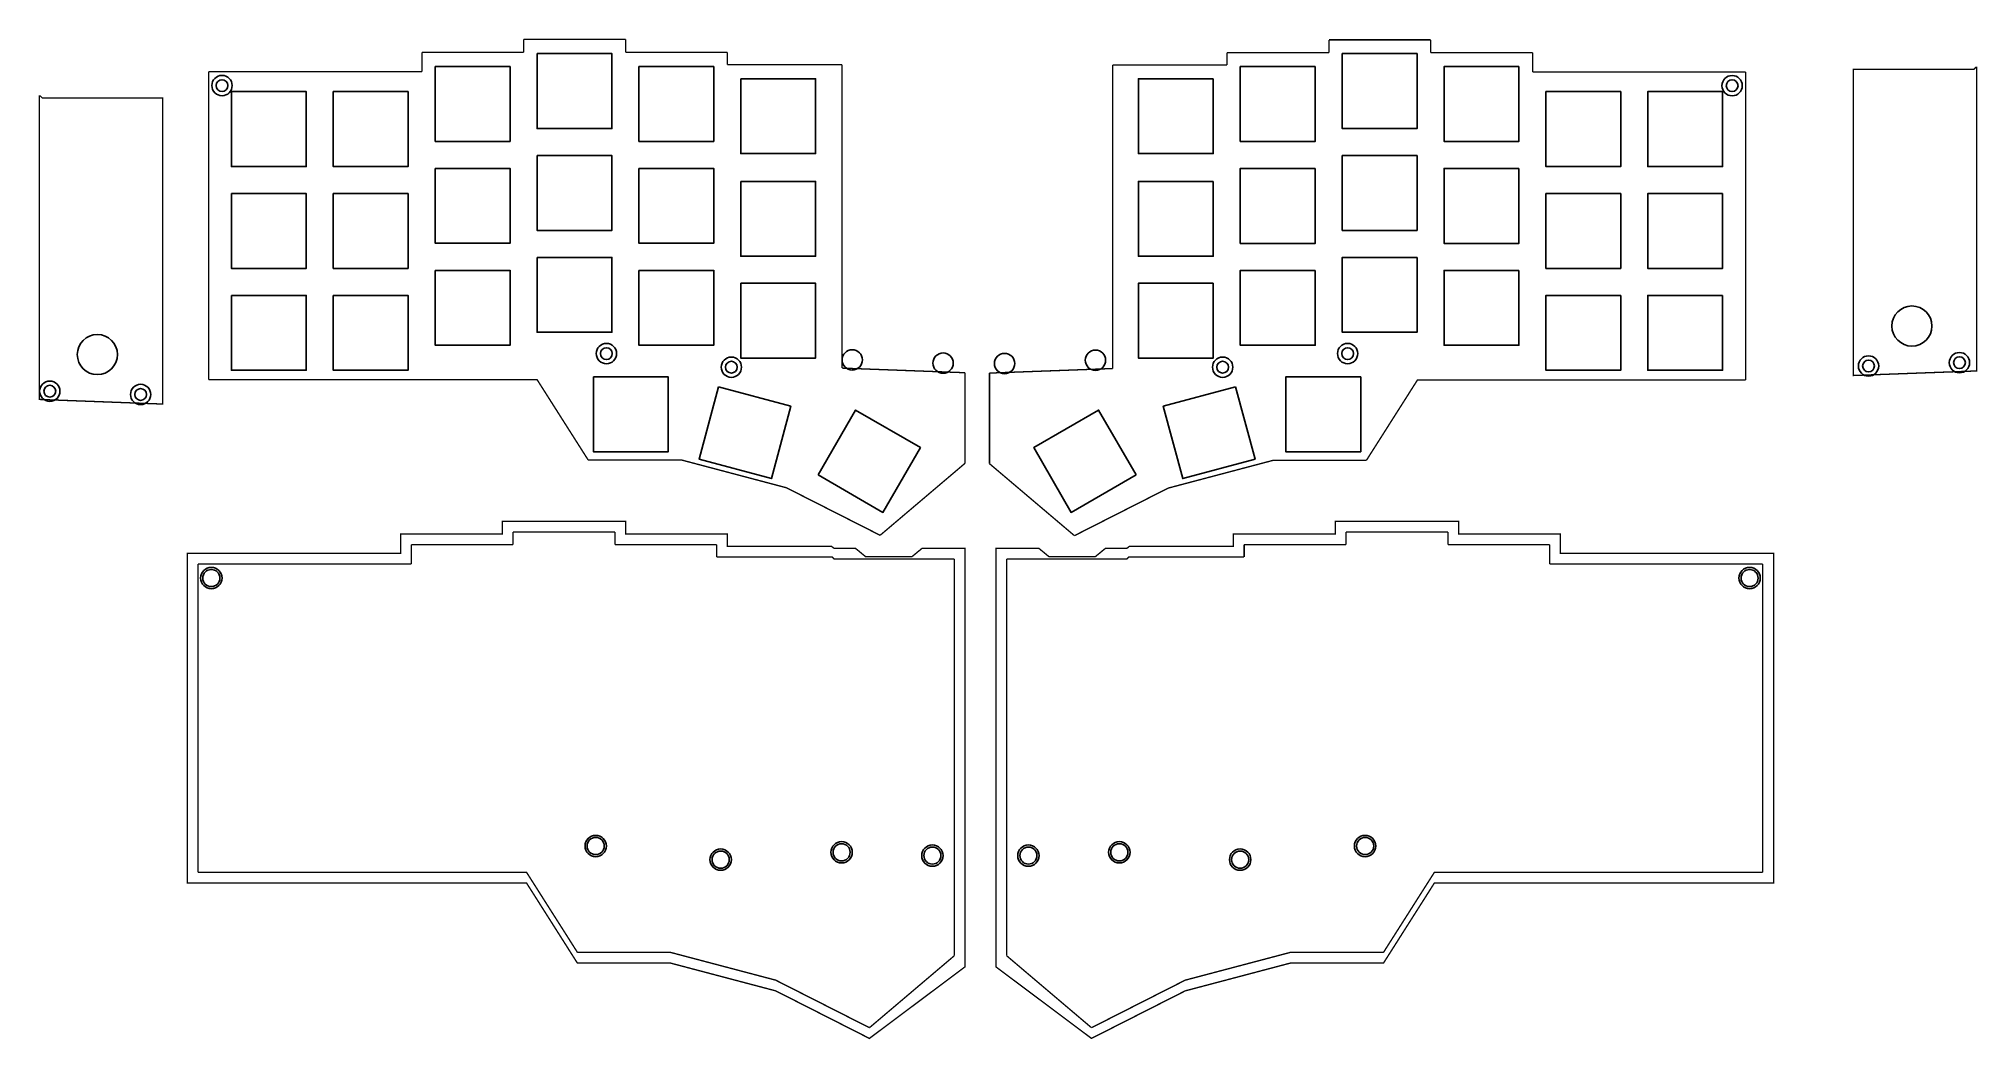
# Model space of a CAD drawing. Header units: millimetres. Extents: x -28 to 335, y -68 to 119.
import ezdxf

# ---------------------------------------------------------------- set-up
doc = ezdxf.new("R2010")
doc.units = ezdxf.units.MM
for name, color, linetype, true_color in [('BoardOutLine', 7, 'Continuous', 0xff00ff), ('BottomSilkLayer', 7, 'Continuous', 0x66cc33), ('Multi-Layer', 7, 'Continuous', 0xc0c0c0), ('TopSilkLayer', 7, 'Continuous', 0xffcc00)]:
    doc.layers.add(name, color=color, linetype=linetype, true_color=true_color)

msp = doc.modelspace()

# ---------------------------------------------------------------- linework, layer by layer
at = {"layer": 'BoardOutLine', "const_width": 0.254}
for points in [[(43.76, 116.54), (62.81, 116.54)], [(43.76, 112.94), (43.76, 116.54)], [(62.81, 118.95), (81.85, 118.95)], [(62.81, 116.54), (62.81, 118.95)], [(81.85, 118.95), (81.85, 116.54)], [(81.85, 116.54), (100.9, 116.54)], [(100.9, 116.54), (100.9, 114.25)], [(194.32, 116.47), (194.32, 114.18)], [(213.37, 116.47), (194.32, 116.47)], [(213.37, 118.88), (213.37, 116.47)], [(232.41, 118.88), (213.37, 118.88)], [(232.41, 116.47), (232.41, 118.88)], [(251.46, 116.47), (232.41, 116.47)], [(251.46, 112.86), (251.46, 116.47)], [(3.91, 55.32), (3.91, 112.94)], [(43.76, 112.94), (3.91, 112.94)], [(100.9, 114.25), (122.3, 114.25)], [(122.3, 114.25), (122.3, 57.5)], [(194.32, 114.18), (172.92, 114.18)], [(172.92, 114.18), (172.92, 57.42)], [(251.46, 112.86), (291.32, 112.86)], [(291.32, 55.25), (291.32, 112.86)], [(74.84, 40.34), (65.31, 55.32), (3.91, 55.32)], [(122.3, 57.5), (145.32, 56.64)], [(145.32, 56.64), (145.32, 39.7)], [(172.92, 57.42), (149.9, 56.57)], [(149.9, 56.57), (149.9, 39.63)], [(220.39, 40.27), (229.91, 55.25), (291.32, 55.25)], [(129.45, 26.24), (111.92, 35.13), (92.23, 40.34), (74.84, 40.34)], [(165.78, 26.17), (183.3, 35.06), (202.99, 40.27), (220.39, 40.27)], [(145.32, 39.7), (129.45, 26.24)], [(149.9, 39.63), (165.78, 26.17)], [(60.81, 24.46), (60.81, 26.88)], [(60.81, 26.88), (79.85, 26.88)], [(79.85, 26.88), (79.85, 24.46)], [(216.57, 26.88), (216.57, 24.46)], [(235.61, 26.88), (216.57, 26.88)], [(235.61, 24.46), (235.61, 26.88)], [(41.76, 24.46), (60.81, 24.46)], [(41.76, 20.86), (41.76, 24.46)], [(79.85, 24.46), (98.9, 24.46)], [(98.9, 24.46), (98.9, 22.18)], [(103.19, 22.18), (98.9, 22.18)], [(103.19, 22.18), (120.46, 22.18), (120.64, 22), (120.84, 21.8), (143.32, 21.8)], [(143.32, 21.8), (143.32, -52.37)], [(193.23, 22.18), (175.96, 22.18), (175.78, 22), (175.58, 21.8), (153.1, 21.8)], [(153.1, 21.8), (153.1, -52.37)], [(193.23, 22.18), (197.52, 22.18)], [(216.57, 24.46), (197.52, 24.46)], [(197.52, 24.46), (197.52, 22.18)], [(254.66, 24.46), (235.61, 24.46)], [(254.66, 20.86), (254.66, 24.46)], [(1.91, -36.75), (1.91, 20.86)], [(41.76, 20.86), (1.91, 20.86)], [(254.66, 20.86), (294.51, 20.86)], [(294.51, -36.75), (294.51, 20.86)], [(72.84, -51.74), (63.31, -36.75), (1.91, -36.75)], [(223.58, -51.74), (233.11, -36.75), (294.51, -36.75)], [(127.45, -65.83), (109.92, -56.94), (90.23, -51.74), (72.84, -51.74)], [(143.32, -52.37), (127.45, -65.83)], [(153.1, -52.37), (168.97, -65.83)], [(168.97, -65.83), (186.5, -56.94), (206.18, -51.74), (223.58, -51.74)]]:
    msp.add_lwpolyline(points, dxfattribs=at)
for points in [[(311.46, 113.35), (311.46, 56.12), (334.48, 56.97), (334.48, 113.73), (334.32, 113.73), (333.94, 113.35), (311.46, 113.35)], [(-4.74, 108.01), (-4.74, 50.78), (-27.76, 51.64), (-27.76, 108.39), (-27.6, 108.39), (-27.22, 108.01), (-4.74, 108.01)], [(126.75, 22.23), (124.84, 23.8), (120.84, 23.8), (120.35, 24.18), (100.9, 24.18), (100.9, 26.46), (81.85, 26.46), (81.85, 28.87), (58.81, 28.87), (58.8, 26.46), (39.76, 26.46), (39.76, 22.86), (-0.09, 22.86), (-0.09, -38.75), (63.31, -38.75), (72.83, -53.74), (90.23, -53.74), (109.92, -58.94), (127.44, -67.83), (145.32, -54.45), (145.32, 23.8), (137.29, 23.8), (135.38, 22.23), (126.75, 22.23)], [(169.67, 22.23), (171.58, 23.8), (175.58, 23.8), (176.07, 24.18), (195.52, 24.18), (195.52, 26.46), (214.57, 26.46), (214.57, 28.87), (237.61, 28.87), (237.62, 26.46), (256.66, 26.46), (256.66, 22.86), (296.51, 22.86), (296.51, -38.75), (233.11, -38.75), (223.58, -53.74), (206.18, -53.74), (186.5, -58.94), (168.97, -67.83), (151.1, -54.45), (151.1, 23.8), (159.13, 23.8), (161.04, 22.23), (169.67, 22.23)]]:
    msp.add_lwpolyline(points, close=True, dxfattribs=at)
at = {"layer": 'BottomSilkLayer', "const_width": 0.152}
for points in [[(215.85, 116.3), (215.85, 102.3)], [(229.85, 116.3), (215.85, 116.3)], [(229.85, 116.3), (229.85, 102.3)], [(196.8, 113.89), (196.8, 99.89)], [(210.8, 113.88), (196.8, 113.88)], [(210.8, 113.88), (210.8, 99.88)], [(234.9, 113.89), (234.9, 99.89)], [(248.9, 113.88), (234.9, 113.88)], [(248.9, 113.88), (248.9, 99.88)], [(177.75, 111.6), (177.75, 97.6)], [(191.75, 111.6), (177.75, 111.6)], [(191.75, 111.6), (191.75, 97.6)], [(253.95, 109.19), (253.95, 95.19)], [(267.95, 109.19), (253.95, 109.19)], [(267.95, 109.19), (267.95, 95.19)], [(273, 109.19), (273, 95.19)], [(287, 109.19), (273, 109.19)], [(287, 109.19), (287, 95.19)], [(229.85, 102.3), (215.85, 102.3)], [(210.8, 99.88), (196.8, 99.88)], [(248.9, 99.88), (234.9, 99.88)], [(191.75, 97.6), (177.75, 97.6)], [(196.8, 94.84), (196.8, 80.84)], [(210.8, 94.83), (196.8, 94.83)], [(210.8, 94.83), (210.8, 80.83)], [(215.85, 97.25), (215.85, 83.25)], [(229.85, 97.25), (215.85, 97.25)], [(229.85, 97.25), (229.85, 83.25)], [(234.9, 94.84), (234.9, 80.84)], [(248.9, 94.83), (234.9, 94.83)], [(248.9, 94.83), (248.9, 80.83)], [(267.95, 95.19), (253.95, 95.19)], [(287, 95.19), (273, 95.19)], [(177.75, 92.42), (177.75, 78.42)], [(191.75, 92.42), (177.75, 92.42)], [(191.75, 92.42), (191.75, 78.42)], [(253.95, 90.14), (253.95, 76.14)], [(267.95, 90.14), (253.95, 90.14)], [(267.95, 90.14), (267.95, 76.14)], [(273, 90.14), (273, 76.14)], [(287, 90.14), (273, 90.14)], [(287, 90.14), (287, 76.14)], [(210.8, 80.83), (196.8, 80.83)], [(229.85, 83.25), (215.85, 83.25)], [(248.9, 80.83), (234.9, 80.83)], [(191.75, 78.42), (177.75, 78.42)], [(215.85, 78.2), (215.85, 64.2)], [(229.85, 78.2), (215.85, 78.2)], [(229.85, 78.2), (229.85, 64.2)], [(267.95, 76.14), (253.95, 76.14)], [(287, 76.14), (273, 76.14)], [(177.75, 73.37), (177.75, 59.37)], [(191.75, 73.37), (177.75, 73.37)], [(191.75, 73.37), (191.75, 59.37)], [(196.8, 75.78), (196.8, 61.79)], [(210.8, 75.78), (196.8, 75.78)], [(210.8, 75.78), (210.8, 61.78)], [(234.9, 75.78), (234.9, 61.79)], [(248.9, 75.78), (234.9, 75.78)], [(248.9, 75.78), (248.9, 61.78)], [(253.95, 71.09), (253.95, 57.09)], [(267.95, 71.09), (253.95, 71.09)], [(267.95, 71.09), (267.95, 57.09)], [(273, 71.09), (273, 57.09)], [(287, 71.09), (273, 71.09)], [(287, 71.09), (287, 57.09)], [(210.8, 61.78), (196.8, 61.78)], [(229.85, 64.2), (215.85, 64.2)], [(248.9, 61.78), (234.9, 61.78)], [(191.75, 59.37), (177.75, 59.37)], [(205.31, 55.85), (205.31, 41.85)], [(219.31, 55.85), (205.31, 55.85)], [(219.31, 55.85), (219.31, 41.85)], [(267.95, 57.09), (253.95, 57.09)], [(287, 57.09), (273, 57.09)], [(195.93, 53.99), (182.4, 50.37)], [(195.93, 53.99), (199.55, 40.47)], [(170.3, 49.64), (158.17, 42.64)], [(177.3, 37.52), (170.3, 49.64)], [(182.4, 50.37), (186.03, 36.84)], [(165.17, 30.52), (158.17, 42.64)], [(199.55, 40.47), (186.03, 36.84)], [(219.31, 41.85), (205.31, 41.85)], [(177.3, 37.52), (165.17, 30.52)]]:
    msp.add_lwpolyline(points, dxfattribs=at)
at = {"layer": 'Multi-Layer'}
for points in [[(65.29, 116.3), (79.29, 116.3), (79.29, 116.3), (79.29, 102.3), (65.29, 102.3), (65.29, 102.3)], [(229.85, 116.3), (215.85, 116.3), (215.85, 116.3), (215.85, 102.3), (229.85, 102.3), (229.85, 102.3)], [(46.24, 113.89), (60.24, 113.89), (60.24, 113.89), (60.24, 99.89), (46.24, 99.89), (46.24, 99.89)], [(84.34, 113.89), (98.34, 113.89), (98.34, 113.89), (98.34, 99.89), (84.34, 99.89), (84.34, 99.89)], [(210.8, 113.88), (196.8, 113.88), (196.8, 113.89), (196.8, 99.88), (210.8, 99.88), (210.8, 99.88)], [(248.9, 113.88), (234.9, 113.88), (234.9, 113.89), (234.9, 99.88), (248.9, 99.88), (248.9, 99.88)], [(8.14, 109.19), (22.14, 109.19), (22.14, 109.19), (22.14, 95.19), (8.14, 95.19), (8.14, 95.19)], [(27.19, 109.19), (41.19, 109.19), (41.19, 109.19), (41.19, 95.19), (27.19, 95.19), (27.19, 95.19)], [(103.39, 111.6), (117.39, 111.6), (117.39, 111.6), (117.39, 97.6), (103.39, 97.6), (103.39, 97.6)], [(191.75, 111.6), (177.75, 111.6), (177.75, 111.6), (177.75, 97.6), (191.75, 97.6), (191.75, 97.6)], [(267.95, 109.19), (253.95, 109.19), (253.95, 109.19), (253.95, 95.19), (267.95, 95.19), (267.95, 95.19)], [(287, 109.19), (273, 109.19), (273, 109.19), (273, 95.19), (287, 95.19), (287, 95.19)], [(46.24, 94.84), (60.24, 94.84), (60.24, 94.84), (60.24, 80.84), (46.24, 80.84), (46.24, 80.84)], [(65.29, 97.25), (79.29, 97.25), (79.29, 97.25), (79.29, 83.25), (65.29, 83.25), (65.29, 83.25)], [(84.34, 94.84), (98.34, 94.84), (98.34, 94.84), (98.34, 80.84), (84.34, 80.84), (84.34, 80.84)], [(210.8, 94.83), (196.8, 94.83), (196.8, 94.84), (196.8, 80.83), (210.8, 80.83), (210.8, 80.83)], [(229.85, 97.25), (215.85, 97.25), (215.85, 97.25), (215.85, 83.25), (229.85, 83.25), (229.85, 83.25)], [(248.9, 94.83), (234.9, 94.83), (234.9, 94.84), (234.9, 80.83), (248.9, 80.83), (248.9, 80.83)], [(103.39, 92.42), (117.39, 92.42), (117.39, 92.42), (117.39, 78.42), (103.39, 78.42), (103.39, 78.42)], [(191.75, 92.42), (177.75, 92.42), (177.75, 92.42), (177.75, 78.42), (191.75, 78.42), (191.75, 78.42)], [(8.14, 90.14), (22.14, 90.14), (22.14, 90.14), (22.14, 76.14), (8.14, 76.14), (8.14, 76.14)], [(27.19, 90.14), (41.19, 90.14), (41.19, 90.14), (41.19, 76.14), (27.19, 76.14), (27.19, 76.14)], [(267.95, 90.14), (253.95, 90.14), (253.95, 90.14), (253.95, 76.14), (267.95, 76.14), (267.95, 76.14)], [(287, 90.14), (273, 90.14), (273, 90.14), (273, 76.14), (287, 76.14), (287, 76.14)], [(65.29, 78.2), (79.29, 78.2), (79.29, 78.2), (79.29, 64.2), (65.29, 64.2), (65.29, 64.2)], [(229.85, 78.2), (215.85, 78.2), (215.85, 78.2), (215.85, 64.2), (229.85, 64.2), (229.85, 64.2)], [(46.24, 75.78), (60.24, 75.78), (60.24, 75.79), (60.24, 61.79), (46.24, 61.79), (46.24, 61.79)], [(84.34, 75.78), (98.34, 75.78), (98.34, 75.79), (98.34, 61.79), (84.34, 61.79), (84.34, 61.79)], [(103.39, 73.37), (117.39, 73.37), (117.39, 73.37), (117.39, 59.37), (103.39, 59.37), (103.39, 59.37)], [(191.75, 73.37), (177.75, 73.37), (177.75, 73.37), (177.75, 59.37), (191.75, 59.37), (191.75, 59.37)], [(210.8, 75.78), (196.8, 75.78), (196.8, 75.78), (196.8, 61.78), (210.8, 61.78), (210.8, 61.78)], [(248.9, 75.78), (234.9, 75.78), (234.9, 75.78), (234.9, 61.78), (248.9, 61.78), (248.9, 61.78)], [(8.14, 71.09), (22.14, 71.09), (22.14, 71.09), (22.14, 57.09), (8.14, 57.09), (8.14, 57.09)], [(27.19, 71.09), (41.19, 71.09), (41.19, 71.09), (41.19, 57.09), (27.19, 57.09), (27.19, 57.09)], [(267.95, 71.09), (253.95, 71.09), (253.95, 71.09), (253.95, 57.09), (267.95, 57.09), (267.95, 57.09)], [(287, 71.09), (273, 71.09), (273, 71.09), (273, 57.09), (287, 57.09), (287, 57.09)], [(75.84, 55.85), (89.84, 55.85), (89.84, 55.85), (89.84, 41.85), (75.84, 41.85), (75.84, 41.85)], [(219.31, 55.85), (205.31, 55.85), (205.31, 55.85), (205.31, 41.85), (219.31, 41.85), (219.31, 41.85)], [(99.22, 53.99), (112.74, 50.37), (112.74, 50.37), (109.12, 36.84), (95.6, 40.47), (95.6, 40.47)], [(195.93, 53.99), (182.4, 50.37), (182.4, 50.37), (186.03, 36.84), (199.55, 40.47), (199.55, 40.47)], [(117.85, 37.52), (124.85, 49.64), (124.85, 49.65), (136.98, 42.65), (129.98, 30.52), (129.98, 30.52)], [(177.3, 37.52), (170.3, 49.64), (170.3, 49.64), (158.17, 42.64), (165.17, 30.52), (165.17, 30.52)]]:
    msp.add_lwpolyline(points, close=True, dxfattribs=at)
for centre, radius in [((6.38, 110.32), 1.9), ((6.38, 110.32), 1.1), ((288.77, 110.31), 1.9), ((288.77, 110.31), 1.1), ((322.39, 65.37), 3.75), ((-16.93, 60.04), 3.75), ((78.26, 60.21), 1.9), ((216.87, 60.21), 1.9), ((78.26, 60.21), 1.1), ((101.63, 57.67), 1.9), ((101.63, 57.67), 1.1), ((124.24, 59.04), 1.9), ((141.22, 58.43), 1.9), ((152.72, 58.36), 1.9), ((169.72, 58.97), 1.9), ((193.5, 57.67), 1.9), ((193.5, 57.67), 1.1), ((216.87, 60.21), 1.1), ((314.28, 57.9), 1.9), ((314.28, 57.9), 1.1), ((331.28, 58.52), 1.9), ((331.28, 58.52), 1.1), ((-25.82, 53.18), 1.9), ((-8.84, 52.57), 1.9), ((-25.82, 53.18), 1.1), ((-8.84, 52.57), 1.1), ((4.38, 18.24), 2), ((4.38, 18.24), 1.6), ((292.04, 18.24), 2), ((292.04, 18.24), 1.6), ((76.26, -31.86), 2), ((76.26, -31.86), 1.6), ((99.63, -34.4), 2), ((122.24, -33.03), 2), ((122.24, -33.03), 1.6), ((139.22, -33.65), 2), ((139.22, -33.65), 1.6), ((157.18, -33.65), 2), ((157.18, -33.65), 1.6), ((174.18, -33.03), 2), ((174.18, -33.03), 1.6), ((196.77, -34.4), 2), ((220.14, -31.86), 2), ((220.14, -31.86), 1.6), ((99.63, -34.4), 1.6), ((196.77, -34.4), 1.6)]:
    msp.add_circle(centre, radius, dxfattribs=at)
at = {"layer": 'TopSilkLayer', "const_width": 0.152}
for points in [[(65.3, 116.3), (65.3, 102.3)], [(65.29, 116.3), (79.29, 116.3)], [(79.29, 116.3), (79.29, 102.3)], [(46.25, 113.89), (46.25, 99.89)], [(46.24, 113.89), (60.24, 113.89)], [(60.24, 113.89), (60.24, 99.89)], [(84.35, 113.89), (84.35, 99.89)], [(84.34, 113.89), (98.34, 113.89)], [(98.34, 113.89), (98.34, 99.89)], [(8.15, 109.19), (8.15, 95.19)], [(8.14, 109.19), (22.14, 109.19)], [(22.14, 109.19), (22.14, 95.19)], [(27.2, 109.19), (27.2, 95.19)], [(27.19, 109.19), (41.19, 109.19)], [(41.19, 109.19), (41.19, 95.19)], [(103.4, 111.6), (103.4, 97.6)], [(103.39, 111.6), (117.39, 111.6)], [(117.39, 111.6), (117.39, 97.6)], [(65.29, 102.3), (79.29, 102.3)], [(46.24, 99.89), (60.24, 99.89)], [(84.34, 99.89), (98.34, 99.89)], [(8.14, 95.19), (22.14, 95.19)], [(27.19, 95.19), (41.19, 95.19)], [(46.25, 94.84), (46.25, 80.84)], [(46.24, 94.84), (60.24, 94.84)], [(60.24, 94.84), (60.24, 80.84)], [(65.3, 97.25), (65.3, 83.25)], [(65.29, 97.25), (79.29, 97.25)], [(79.29, 97.25), (79.29, 83.25)], [(84.35, 94.84), (84.35, 80.84)], [(84.34, 94.84), (98.34, 94.84)], [(98.34, 94.84), (98.34, 80.84)], [(103.39, 97.6), (117.39, 97.6)], [(103.4, 92.42), (103.4, 78.42)], [(103.39, 92.42), (117.39, 92.42)], [(117.39, 92.42), (117.39, 78.42)], [(8.15, 90.14), (8.15, 76.14)], [(8.14, 90.14), (22.14, 90.14)], [(22.14, 90.14), (22.14, 76.14)], [(27.2, 90.14), (27.2, 76.14)], [(27.19, 90.14), (41.19, 90.14)], [(41.19, 90.14), (41.19, 76.14)], [(46.24, 80.84), (60.24, 80.84)], [(65.29, 83.25), (79.29, 83.25)], [(84.34, 80.84), (98.34, 80.84)], [(8.14, 76.14), (22.14, 76.14)], [(27.19, 76.14), (41.19, 76.14)], [(65.3, 78.2), (65.3, 64.2)], [(65.29, 78.2), (79.29, 78.2)], [(79.29, 78.2), (79.29, 64.2)], [(103.39, 78.42), (117.39, 78.42)], [(46.25, 75.78), (46.25, 61.79)], [(46.24, 75.78), (60.24, 75.78)], [(60.24, 75.79), (60.24, 61.79)], [(84.35, 75.78), (84.35, 61.79)], [(84.34, 75.78), (98.34, 75.78)], [(98.34, 75.79), (98.34, 61.79)], [(103.4, 73.37), (103.4, 59.37)], [(103.39, 73.37), (117.39, 73.37)], [(117.39, 73.37), (117.39, 59.37)], [(8.15, 71.09), (8.15, 57.09)], [(8.14, 71.09), (22.14, 71.09)], [(22.14, 71.09), (22.14, 57.09)], [(27.2, 71.09), (27.2, 57.09)], [(27.19, 71.09), (41.19, 71.09)], [(41.19, 71.09), (41.19, 57.09)], [(46.24, 61.79), (60.24, 61.79)], [(65.29, 64.2), (79.29, 64.2)], [(84.34, 61.79), (98.34, 61.79)], [(103.39, 59.37), (117.39, 59.37)], [(8.14, 57.09), (22.14, 57.09)], [(27.19, 57.09), (41.19, 57.09)], [(75.84, 55.85), (75.84, 41.85)], [(75.84, 55.85), (89.84, 55.85)], [(89.84, 55.85), (89.84, 41.85)], [(99.22, 53.99), (95.6, 40.47)], [(99.22, 53.99), (112.74, 50.37)], [(112.74, 50.37), (109.12, 36.84)], [(117.85, 37.52), (124.85, 49.65)], [(124.85, 49.65), (136.98, 42.65)], [(75.84, 41.85), (89.84, 41.85)], [(95.6, 40.47), (109.12, 36.84)], [(129.98, 30.52), (136.98, 42.65)], [(117.85, 37.52), (129.98, 30.52)]]:
    msp.add_lwpolyline(points, dxfattribs=at)

doc.saveas('drawing.dxf')
